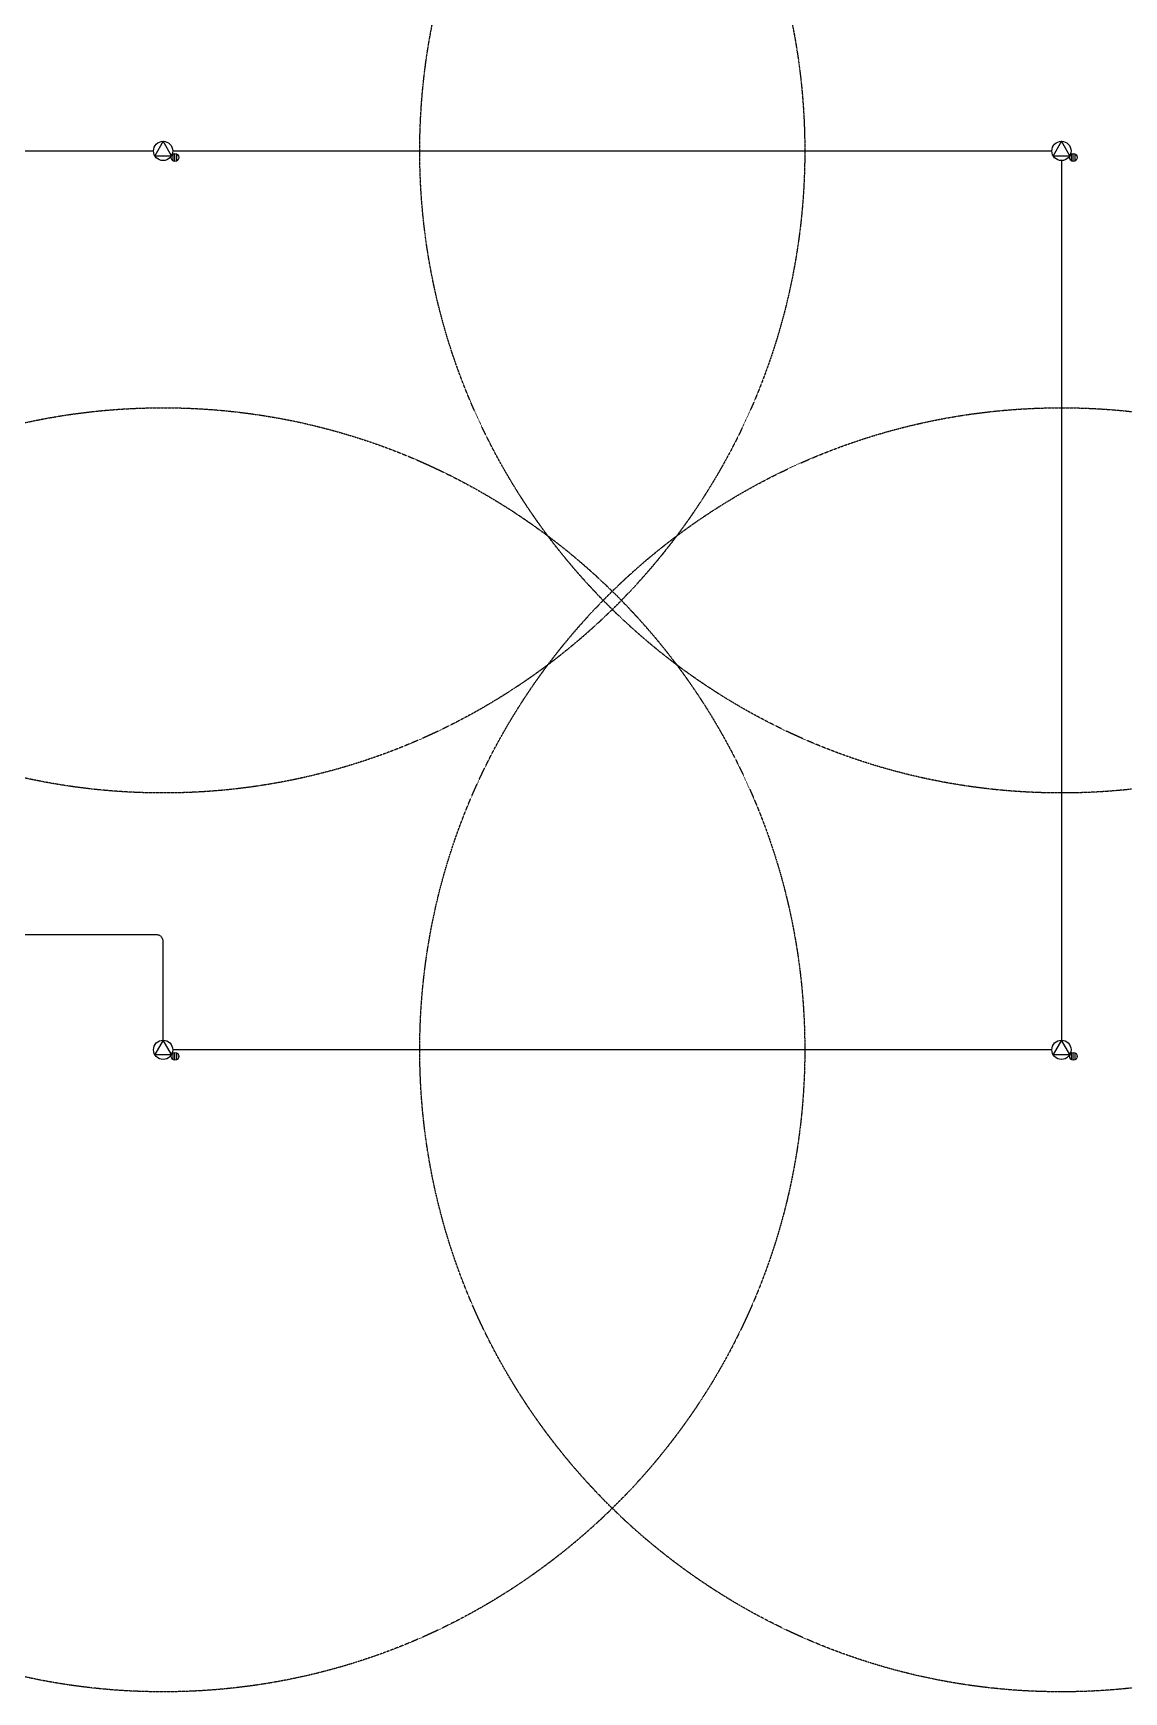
# Model space of a CAD drawing. Header units: millimetres. Extents: x 0 to 176607, y 0 to 59400.
# Drawn here: x 134295 to 151292, y 13625 to 39459 of the extents above; entities that cross this region are included whole.
import ezdxf

# ---------------------------------------------------------------- set-up
doc = ezdxf.new("R2010")
doc.units = ezdxf.units.MM
doc.header["$LTSCALE"] = 0.2
doc.linetypes.add('CENTER', pattern=[50.8, 31.75, -6.35, 6.35, -6.35])
doc.linetypes.add('HIDDEN', pattern=[9.525, 6.35, -3.175])
for name, color, linetype in [('1_シンボル', 2, 'Continuous'), ('1_範囲円', 9, 'HIDDEN'), ('1_配線_4', 1, 'CENTER')]:
    doc.layers.add(name, color=color, linetype=linetype)

# ---------------------------------------------------------------- blocks, each defined once
blk = doc.blocks.new('TU-SP-1-ATT')
at = {"color": 0, "linetype": 'ByBlock'}
for p, q in [((155, -154), (155, -50)), ((185, -162), (185, -42)), ((215, -154), (215, -50)), ((245, -103), (245, -100))]:
    blk.add_line(p, q, dxfattribs=at)
blk.add_lwpolyline([(0, 150), (-130, -75), (130, -75), (0, 150)], dxfattribs=at)
for centre, radius in [((0, 0), 150), ((185, -102), 60)]:
    blk.add_circle(centre, radius, dxfattribs=at)

msp = doc.modelspace()

# ---------------------------------------------------------------- linework, layer by layer
at = {"layer": '1_範囲円'}
for centre in [(136320, 37625), (150320, 37625), (136320, 23625), (150320, 23625)]:
    msp.add_circle(centre, 10000, dxfattribs=at)
at = {"layer": '1_配線_4'}
for p, q in [((123970, 37625), (136170, 37625)), ((136470, 37625), (150170, 37625)), ((150320, 37475), (150320, 23775)), ((136220, 25415), (129142, 25415)), ((136320, 23775), (136320, 25315)), ((150170, 23625), (136470, 23625))]:
    msp.add_line(p, q, dxfattribs=at)
msp.add_arc((136220, 25315), 100, 0, 90, dxfattribs=at)

# ---------------------------------------------------------------- block references
at = {"layer": '1_シンボル'}
for p in [(136320, 37625), (150320, 37625), (136320, 23625), (150320, 23625)]:
    msp.add_blockref('TU-SP-1-ATT', p, dxfattribs=at)

doc.saveas('drawing.dxf')
